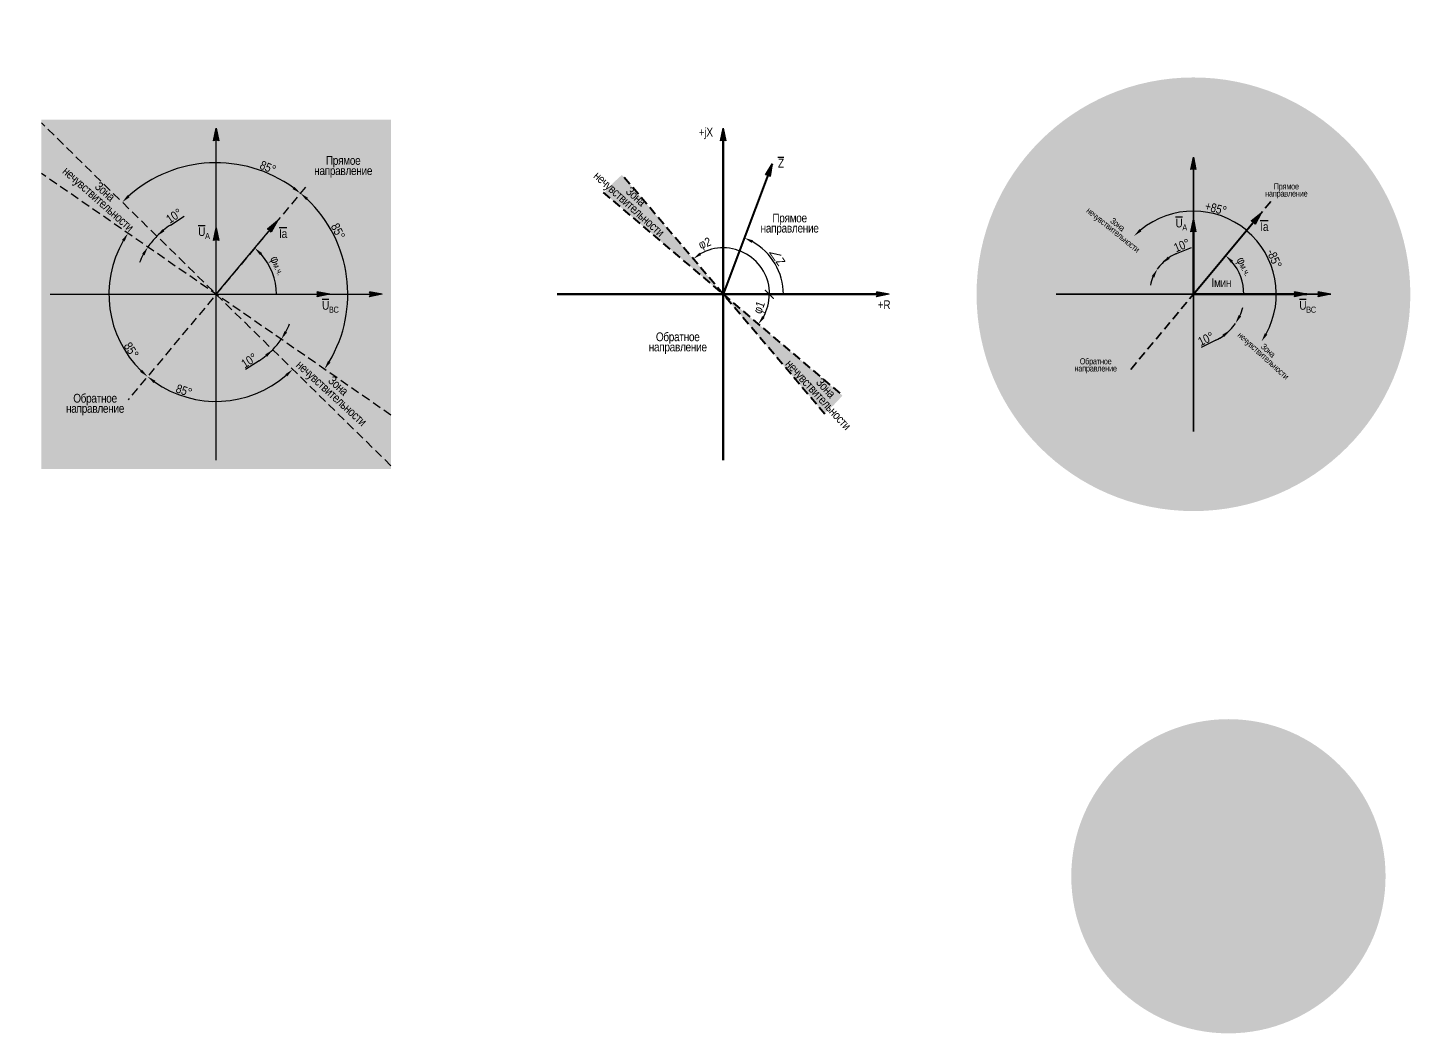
# Model space of a CAD drawing. Header units: millimetres. Extents: x -60 to 2976, y -423 to 657.
# Drawn here: x 1142 to 1933, y -423 to 153 of the extents above; entities that cross this region are included whole.
import ezdxf

# ---------------------------------------------------------------- set-up
doc = ezdxf.new("R2010")
doc.units = ezdxf.units.MM
doc.linetypes.add('штриховая2', pattern=[0.375, 0.25, -0.125])
doc.layers.add('TEXT', color=7, linetype='Continuous', lineweight=25)
doc.styles.add('2.5_Gost_RD', font='ARIALN.TTF', dxfattribs={"height": 2.5})
doc.styles.add('3.5_Gost_RD', font='ARIALN.TTF', dxfattribs={"height": 3.5})
doc.styles.add('5.0_Gost_RD', font='ARIALN.TTF', dxfattribs={"height": 5})
doc.dimstyles.new('Gost_RD_1-1000', dxfattribs={"dimtxt": 2.5, "dimasz": 2.5, "dimexe": 1.25, "dimexo": 0, "dimtad": 1, "dimdec": 0, "dimlfac": 1000, "dimtxsty": '2.5_Gost_RD', "dimblk": 'OBLIQUE', "dimcen": 2.5, "dimadec": 0, "dimazin": 0, "dimtfac": 1, "dimtdec": 0, "dimtmove": 0, "dimatfit": 3, "dimfxl": 1, "dimarcsym": 0})

# ---------------------------------------------------------------- blocks, each defined once
blk = doc.blocks.new('*D50')
at = {"color": 0, "lineweight": -2, "ltscale": 100, "transparency": 16777216}
blk.add_arc((1250, 0), 34.45, 0, 41.84659, dxfattribs=at)
at = {"color": 0, "ltscale": 100, "transparency": 16777216}
blk.add_solid([(1275.09, 22.39), (1276.25, 23.59), (1272.07, 26.46)], dxfattribs=at)
at = {"layer": 'Defpoints', "color": 0, "ltscale": 100, "transparency": 16777216}
for p in [(1301.07, 61.23), (1283, 9.91), (1155, 0), (1340, 0), (1199.66, -60.35)]:
    blk.add_point(p, dxfattribs=at)
at = {"color": 0, "ltscale": 100, "transparency": 16777216, "insert": (1284.66, 16.23), "char_height": 5, "width": 3.3117, "attachment_point": 5, "rotation": 295.08431, "style": '5.0_Gost_RD'}
blk.add_mtext('φ{\\H0.7x;\\S^ м.ч.;}', dxfattribs=at)
blk = doc.blocks.new('_None')
blk = doc.blocks.new('*D51')
at = {"color": 0, "lineweight": -2, "ltscale": 100, "transparency": 16777216}
blk.add_arc((1250, 0), 75.24, 53.97675, 131.74164, dxfattribs=at)
at = {"color": 0, "ltscale": 100, "transparency": 16777216}
for points in [[(1200.48, 55.54), (1199.33, 56.75), (1196.29, 52.69)], [(1294.76, 61.51), (1293.74, 60.2), (1298.19, 57.78)]]:
    blk.add_solid(points, dxfattribs=at)
at = {"layer": 'Defpoints', "color": 0, "ltscale": 100, "transparency": 16777216}
for p in [(1146.87, 101.17), (1227.89, 71.92), (1301.07, 61.23), (1199.66, -60.35), (1361.86, -109.74)]:
    blk.add_point(p, dxfattribs=at)
at = {"color": 0, "ltscale": 100, "transparency": 16777216, "insert": (1279.65, 72.6), "char_height": 5, "attachment_point": 5, "rotation": 337.78385, "style": '5.0_Gost_RD'}
blk.add_mtext('85°', dxfattribs=at)
blk = doc.blocks.new('*D52')
at = {"color": 0, "lineweight": -2, "ltscale": 100, "transparency": 16777216}
blk.add_arc((1250, 0), 75.31, 329.13346, 46.36419, dxfattribs=at)
at = {"color": 0, "ltscale": 100, "transparency": 16777216}
for points in [[(1301.42, 53.89), (1302.53, 55.13), (1298.24, 57.84)], [(1315.35, -39.09), (1313.95, -38.19), (1311.94, -42.84)]]:
    blk.add_solid(points, dxfattribs=at)
at = {"layer": 'Defpoints', "color": 0, "ltscale": 100, "transparency": 16777216}
for p in [(1142.17, 74.58), (1301.07, 61.23), (1324.85, -8.38), (1199.66, -60.35), (1357.83, -74.58)]:
    blk.add_point(p, dxfattribs=at)
at = {"color": 0, "ltscale": 100, "transparency": 16777216, "insert": (1319.73, 36.04), "char_height": 5, "attachment_point": 5, "rotation": 297.32911, "style": '5.0_Gost_RD'}
blk.add_mtext('85°', dxfattribs=at)
blk = doc.blocks.new('*D53')
at = {"color": 0, "lineweight": -2, "ltscale": 100, "transparency": 16777216}
blk.add_line((1274.57, -38.03), (1266.73, -43.1), dxfattribs=at)
for start, end in [(331.65941, 337.98981), (315.54975, 325.32901), (302.86953, 315.54975), (302.88896, 309.21936)]:
    blk.add_arc((1250, 0), 45.28, start, end, dxfattribs=at)
at = {"color": 0, "ltscale": 100, "transparency": 16777216}
for points in [[(1290.56, -21.93), (1289.14, -21.06), (1287.24, -25.76)], [(1278.07, -34.46), (1279.19, -35.69), (1282.32, -31.71)]]:
    blk.add_solid(points, dxfattribs=at)
at = {"layer": 'Defpoints', "color": 0, "ltscale": 100, "transparency": 16777216}
for p in [(1146.87, 101.17), (1150, 69.17), (1285.71, -27.83), (1350, -69.17), (1361.86, -109.74)]:
    blk.add_point(p, dxfattribs=at)
at = {"color": 0, "ltscale": 100, "transparency": 16777216, "insert": (1268.93, -37.89), "char_height": 5, "attachment_point": 5, "rotation": 32.86953, "style": '5.0_Gost_RD'}
blk.add_mtext('10°', dxfattribs=at)
blk = doc.blocks.new('*D54')
at = {"color": 0, "lineweight": -2, "ltscale": 100, "transparency": 16777216}
blk.add_line((1223.82, 39.62), (1231.61, 44.76), dxfattribs=at)
for start, end in [(123.46167, 135.54975), (123.4785, 129.51413), (135.54975, 145.32901), (151.36464, 157.40027)]:
    blk.add_arc((1250, 0), 47.49, start, end, dxfattribs=at)
at = {"color": 0, "ltscale": 100, "transparency": 16777216}
for points in [[(1220.35, 36.02), (1219.22, 37.25), (1216.1, 33.25)], [(1207.61, 23.19), (1209.03, 22.32), (1210.95, 27.01)]]:
    blk.add_solid(points, dxfattribs=at)
at = {"layer": 'Defpoints', "color": 0, "ltscale": 100, "transparency": 16777216}
for p in [(1146.87, 101.17), (1150, 69.17), (1212.54, 29.19), (1350, -69.17), (1361.86, -109.74)]:
    blk.add_point(p, dxfattribs=at)
at = {"color": 0, "ltscale": 100, "transparency": 16777216, "insert": (1225.96, 44.84), "char_height": 5, "attachment_point": 5, "rotation": 33.46167, "style": '5.0_Gost_RD'}
blk.add_mtext('10°', dxfattribs=at)
blk = doc.blocks.new('*D55')
at = {"color": 0, "lineweight": -2, "ltscale": 100, "transparency": 16777216}
blk.add_arc((1250, 0), 61.33, 150.00133, 225.49631, dxfattribs=at)
at = {"color": 0, "ltscale": 100, "transparency": 16777216}
for points in [[(1196.18, 31.11), (1197.59, 30.22), (1199.56, 34.89)], [(1207.57, -43.12), (1206.45, -44.36), (1210.72, -47.1)]]:
    blk.add_solid(points, dxfattribs=at)
at = {"layer": 'Defpoints', "color": 0, "ltscale": 100, "transparency": 16777216}
for p in [(1142.17, 74.58), (1301.07, 61.23), (1189.05, 6.83), (1199.66, -60.35), (1357.83, -74.58)]:
    blk.add_point(p, dxfattribs=at)
at = {"color": 0, "ltscale": 100, "transparency": 16777216, "insert": (1201.46, -32.03), "char_height": 5, "attachment_point": 5, "rotation": 303.42234, "style": '5.0_Gost_RD'}
blk.add_mtext('85°', dxfattribs=at)
blk = doc.blocks.new('*D56')
at = {"color": 0, "lineweight": -2, "ltscale": 100, "transparency": 16777216}
blk.add_arc((1250, 0), 61.29, 234.84389, 310.87449, dxfattribs=at)
at = {"color": 0, "ltscale": 100, "transparency": 16777216}
for points in [[(1214.2, -50.77), (1215.21, -49.45), (1210.74, -47.07)], [(1289.54, -45.74), (1290.68, -46.95), (1293.75, -42.92)]]:
    blk.add_solid(points, dxfattribs=at)
at = {"layer": 'Defpoints', "color": 0, "ltscale": 100, "transparency": 16777216}
for p in [(1146.87, 101.17), (1301.07, 61.23), (1199.66, -60.35), (1268.01, -58.59), (1361.86, -109.74)]:
    blk.add_point(p, dxfattribs=at)
at = {"color": 0, "ltscale": 100, "transparency": 16777216, "insert": (1231.62, -55.13), "char_height": 5, "attachment_point": 5, "rotation": 341.56125, "style": '5.0_Gost_RD'}
blk.add_mtext('85°', dxfattribs=at)
blk = doc.blocks.new('*D57')
at = {"color": 0, "lineweight": -2, "ltscale": 100, "transparency": 16777216}
blk.add_arc((1540, 0), 34.45, 0, 61.03781, dxfattribs=at)
at = {"color": 0, "ltscale": 100, "transparency": 16777216}
blk.add_solid([(1556.33, 29.39), (1557.03, 30.9), (1552.15, 32.24)], dxfattribs=at)
at = {"layer": 'Defpoints', "color": 0, "ltscale": 100, "transparency": 16777216}
for p in [(1568.11, 74.62), (1571.69, 13.53), (1540, 0), (1630, 0), (1445, 0)]:
    blk.add_point(p, dxfattribs=at)
at = {"color": 0, "ltscale": 100, "transparency": 16777216, "insert": (1570.91, 21.39), "char_height": 5, "attachment_point": 5, "rotation": 304.67993, "style": '5.0_Gost_RD'}
blk.add_mtext('{\\fISOCPEUR|b0|i0|c0|p34;∠}Z', dxfattribs=at)
blk = doc.blocks.new('_ArchTick')
at = {"color": 0, "linetype": 'ByBlock', "const_width": 0.15}
blk.add_lwpolyline([(-0.5, -0.5), (0.5, 0.5)], dxfattribs=at)
blk = doc.blocks.new('*D58')
at = {"color": 0, "lineweight": -2, "ltscale": 100, "transparency": 16777216}
blk.add_arc((1540, 0), 26.4, 330.53258, 0, dxfattribs=at)
at = {"color": 0, "ltscale": 100, "transparency": 16777216}
blk.add_solid([(1563.67, -13.46), (1562.3, -12.51), (1560.12, -17.09)], dxfattribs=at)
at = {"layer": 'Defpoints', "color": 0, "ltscale": 100, "transparency": 16777216}
for p in [(1471.4, 58.25), (1445, 0), (1630, 0), (1563.55, -11.94), (1608.6, -58.25)]:
    blk.add_point(p, dxfattribs=at)
at = {"color": 0, "lineweight": -2, "ltscale": 100, "transparency": 16777216, "xscale": 5, "yscale": 5, "zscale": 5, "rotation": 90}
blk.add_blockref('_ArchTick', (1566.4, 0), dxfattribs=at)
at = {"color": 0, "ltscale": 100, "transparency": 16777216, "insert": (1561.19, -7.78), "char_height": 5, "attachment_point": 5, "rotation": 69.83257, "style": '5.0_Gost_RD'}
blk.add_mtext('φ1', dxfattribs=at)
blk = doc.blocks.new('*D59')
at = {"color": 0, "lineweight": -2, "ltscale": 100, "transparency": 16777216}
blk.add_arc((1540, 0), 26.57, 360, 119.49667, dxfattribs=at)
at = {"color": 0, "ltscale": 100, "transparency": 16777216}
blk.add_solid([(1527.39, 22.44), (1526.44, 23.81), (1522.82, 20.27)], dxfattribs=at)
at = {"layer": 'Defpoints', "color": 0, "ltscale": 100, "transparency": 16777216}
for p in [(1410.64, 152.56), (1559.3, 18.27), (1342, 0), (1630, 0), (1649.55, -129.2)]:
    blk.add_point(p, dxfattribs=at)
at = {"color": 0, "ltscale": 100, "transparency": 16777216, "insert": (1529.7, 28.6), "char_height": 5, "attachment_point": 5, "rotation": 19.79888, "style": '5.0_Gost_RD'}
blk.add_mtext('φ2', dxfattribs=at)
blk = doc.blocks.new('*D60')
at = {"color": 0, "lineweight": -2, "ltscale": 100, "transparency": 16777216}
blk.add_arc((1809, 0), 28.82, 0, 40.21672, dxfattribs=at)
at = {"color": 0, "ltscale": 100, "transparency": 16777216}
blk.add_solid([(1830.42, 18.02), (1831.6, 19.2), (1827.46, 22.13)], dxfattribs=at)
at = {"layer": 'Defpoints', "color": 0, "ltscale": 100, "transparency": 16777216}
for p in [(1853.23, 53.03), (1836.6, 8.29), (1714, 0), (1899, 0), (1771.63, -44.81)]:
    blk.add_point(p, dxfattribs=at)
at = {"color": 0, "lineweight": 50, "ltscale": 100, "transparency": 16777216, "insert": (1837.64, 15.67), "char_height": 5, "width": 3.3117, "attachment_point": 5, "rotation": 298.68059, "style": '5.0_Gost_RD'}
blk.add_mtext('φ{\\H0.7x;\\S^ м.ч.;}', dxfattribs=at)
blk = doc.blocks.new('*D61')
at = {"color": 0, "lineweight": -2, "ltscale": 100, "transparency": 16777216}
blk.add_arc((1809, 0), 47.58, 50.16863, 129.52598, dxfattribs=at)
at = {"color": 0, "ltscale": 100, "transparency": 16777216}
blk.add_solid([(1779.28, 36.09), (1778.16, 37.31), (1775.03, 33.32)], dxfattribs=at)
at = {"layer": 'Defpoints', "color": 0, "ltscale": 100, "transparency": 16777216}
for p in [(1709, 98.1), (1853.23, 53.03), (1795.02, 45.48), (1771.63, -44.81), (1909, -98.1)]:
    blk.add_point(p, dxfattribs=at)
at = {"color": 0, "ltscale": 100, "transparency": 16777216, "insert": (1821.83, 49.11), "char_height": 5, "attachment_point": 5, "rotation": 345.35706, "style": '5.0_Gost_RD'}
blk.add_mtext('+85°', dxfattribs=at)
blk = doc.blocks.new('*D62')
at = {"color": 0, "lineweight": -2, "ltscale": 100, "transparency": 16777216}
blk.add_arc((1809, 0), 47.37, 331.38011, 50.16863, dxfattribs=at)
at = {"color": 0, "ltscale": 100, "transparency": 16777216}
blk.add_solid([(1851.29, -23.13), (1849.87, -22.25), (1847.95, -26.94)], dxfattribs=at)
at = {"layer": 'Defpoints', "color": 0, "ltscale": 100, "transparency": 16777216}
for p in [(1709, 69.17), (1853.23, 53.03), (1856.07, -5.27), (1771.63, -44.81), (1909, -69.17)]:
    blk.add_point(p, dxfattribs=at)
at = {"color": 0, "ltscale": 100, "transparency": 16777216, "insert": (1855.25, 20.38), "char_height": 5, "attachment_point": 5, "rotation": 293.78347, "style": '5.0_Gost_RD'}
blk.add_mtext('-85°', dxfattribs=at)
blk = doc.blocks.new('*D63')
at = {"color": 0, "lineweight": -2, "ltscale": 100, "transparency": 16777216}
blk.add_line((1821.77, -26.33), (1813.37, -30.4), dxfattribs=at)
for start, end in [(335.13252, 344.93603), (295.87005, 315.54975), (315.54975, 325.32901), (295.94274, 305.74625)]:
    blk.add_arc((1809, 0), 29.26, start, end, dxfattribs=at)
at = {"color": 0, "ltscale": 100, "transparency": 16777216}
for points in [[(1836.27, -12.72), (1834.82, -11.89), (1833.06, -16.64)], [(1825.55, -23.11), (1826.64, -24.38), (1829.89, -20.49)]]:
    blk.add_solid(points, dxfattribs=at)
at = {"layer": 'Defpoints', "color": 0, "ltscale": 100, "transparency": 16777216}
for p in [(1709, 98.1), (1709, 69.17), (1832.08, -17.98), (1909, -69.17), (1909, -98.1)]:
    blk.add_point(p, dxfattribs=at)
at = {"color": 0, "ltscale": 100, "transparency": 16777216, "insert": (1816.18, -25.5), "char_height": 5, "attachment_point": 5, "rotation": 25.87005, "style": '5.0_Gost_RD'}
blk.add_mtext('10°', dxfattribs=at)
blk = doc.blocks.new('*D64')
at = {"color": 0, "lineweight": -2, "ltscale": 100, "transparency": 16777216}
blk.add_line((1799.29, 23.26), (1807.9, 26.85), dxfattribs=at)
for start, end in [(135.54975, 145.32901), (112.66457, 135.54975), (112.77895, 124.16435), (156.71442, 168.09982)]:
    blk.add_arc((1809, 0), 25.2, start, end, dxfattribs=at)
at = {"color": 0, "ltscale": 100, "transparency": 16777216}
for points in [[(1795.38, 20.21), (1794.31, 21.49), (1791.01, 17.65)], [(1785.12, 10.37), (1786.58, 9.56), (1788.27, 14.34)]]:
    blk.add_solid(points, dxfattribs=at)
at = {"layer": 'Defpoints', "color": 0, "ltscale": 100, "transparency": 16777216}
for p in [(1709, 98.1), (1709, 69.17), (1789.12, 15.49), (1909, -69.17), (1909, -98.1)]:
    blk.add_point(p, dxfattribs=at)
at = {"color": 0, "ltscale": 100, "transparency": 16777216, "insert": (1802.37, 27.99), "char_height": 5, "attachment_point": 5, "rotation": 22.66457, "style": '5.0_Gost_RD'}
blk.add_mtext('10°', dxfattribs=at)

msp = doc.modelspace()

# ---------------------------------------------------------------- hatches: boundary and pattern name
at = {"ltscale": 100, "true_color": 0xffffff}
h = msp.add_hatch(color=7, dxfattribs=at)
h.dxf.hatch_style = 1
h.paths.add_polyline_path([(1684.9415, 0, 1), (1933.0585, 0, 1)])
h.paths.add_polyline_path([(1888.7339, 0, -1), (1729.2661, 0, -1)], flags=16)
at = {"ltscale": 100, "true_color": 0xef8637, "transparency": 33554508}
h = msp.add_hatch(color=30, dxfattribs=at)
h.dxf.hatch_style = 1
h.paths.add_polyline_path([(1350, 100), (1150, 100), (1150, 98.0992), (1250, 0), (1350, -69.1684)])
at = {"ltscale": 100, "true_color": 0x908f8f, "transparency": 33554508}
h = msp.add_hatch(color=252, dxfattribs=at)
h.dxf.hatch_style = 1
h.paths.add_polyline_path([(1150, 98.0992), (1150, 69.1684), (1250, 0)])
h.paths.add_polyline_path([(1250, 0), (1350, -98.0992), (1350, -69.1684)])
at = {"ltscale": 100, "transparency": 33554687}
h = msp.add_hatch(color=256, dxfattribs=at)
h.dxf.hatch_style = 1
h.paths.add_polyline_path([(1250, 95), (1248.5578, 87.7889, -0.21922359), (1251.4422, 87.7889)])
h = msp.add_hatch(color=256, dxfattribs=at)
h.dxf.hatch_style = 1
h.paths.add_polyline_path([(1540, 95), (1538.5578, 87.7889, -0.21922359), (1541.4422, 87.7889)])
h = msp.add_hatch(color=256, dxfattribs=at)
h.set_gradient(color1=(255, 255, 255), color2=(245, 184, 137), name='SPHERICAL')
edge = h.paths.add_edge_path()
edge.add_arc((1809, 0), 81.0123, 0, 360)
h = msp.add_hatch(color=256, dxfattribs=at)
h.dxf.hatch_style = 1
h.paths.add_polyline_path([(1568.106, 74.616), (1564.2236, 68.3704, -0.21922359), (1566.9244, 67.3576)])
h = msp.add_hatch(color=256, dxfattribs=at)
h.dxf.hatch_style = 1
h.paths.add_polyline_path([(1809, 78.5251), (1807.5578, 71.314, -0.21922359), (1810.4422, 71.314)])
at = {"ltscale": 100, "true_color": 0x15498c, "transparency": 33554508}
h = msp.add_hatch(color=154, dxfattribs=at)
h.dxf.hatch_style = 1
h.paths.add_polyline_path([(1250, 0), (1150, 69.1684), (1150, -100), (1350, -100), (1350, -98.0992)])
at = {"ltscale": 100, "true_color": 0xffffff, "transparency": 33554687}
h = msp.add_hatch(color=7, dxfattribs=at)
h.paths.add_polyline_path([(1482.1199, 68.2634, 0.04091024), (1471.7775, 57.9283), (1540, 0)])
h.paths.add_polyline_path([(1540, 0), (1597.8801, -68.2634, 0.04091024), (1608.2225, -57.9283)])
at = {"ltscale": 100, "true_color": 0xffffff}
h = msp.add_hatch(color=7, dxfattribs=at)
h.dxf.hatch_style = 1
h.paths.add_polyline_path([(1741.1834, 66.5275, 0.04269599), (1730.8689, 54.042), (1809, 0)])
h.paths.add_polyline_path([(1809, 0), (1876.8166, -66.5275, 0.04269599), (1887.1311, -54.042)])
at = {"ltscale": 100, "transparency": 33554687}
h = msp.add_hatch(color=256, dxfattribs=at)
h.dxf.hatch_style = 1
h.paths.add_polyline_path([(1285.0038, 41.9661), (1279.2841, 37.3438, -0.21922359), (1281.5018, 35.4995)])
h = msp.add_hatch(color=256, dxfattribs=at)
h.dxf.hatch_style = 1
h.paths.add_polyline_path([(1809, 42.9127), (1807.5578, 35.7016, -0.21922359), (1810.4422, 35.7016)])
h = msp.add_hatch(color=256, dxfattribs=at)
h.dxf.hatch_style = 1
h.paths.add_polyline_path([(1847.7409, 46.4465), (1842.0212, 41.8242, -0.21922359), (1844.2389, 39.9799)])
h = msp.add_hatch(color=256, dxfattribs=at)
h.dxf.hatch_style = 1
h.paths.add_polyline_path([(1250, 38), (1248.5578, 30.7889, -0.21922359), (1251.4422, 30.7889)])
h = msp.add_hatch(color=256, dxfattribs=at)
h.dxf.hatch_style = 1
h.paths.add_polyline_path([(1314.9296, 0), (1307.7185, 1.4422, -0.21922359), (1307.7185, -1.4422)])
h = msp.add_hatch(color=256, dxfattribs=at)
h.dxf.hatch_style = 1
h.paths.add_polyline_path([(1345, 0), (1337.7889, 1.4422, -0.21922359), (1337.7889, -1.4422)])
h = msp.add_hatch(color=256, dxfattribs=at)
h.dxf.hatch_style = 1
h.paths.add_polyline_path([(1635, 0), (1627.7889, 1.4422, -0.21922359), (1627.7889, -1.4422)])
at = {"ltscale": 100, "true_color": 0xffffff}
h = msp.add_hatch(color=7, dxfattribs=at)
h.dxf.hatch_style = 1
edge = h.paths.add_edge_path()
edge.add_arc((1809, 0), 7.5107, 0, 360)
at = {"ltscale": 100, "transparency": 33554687}
h = msp.add_hatch(color=256, dxfattribs=at)
h.dxf.hatch_style = 1
h.paths.add_polyline_path([(1873.9296, 0), (1866.7185, 1.4422, -0.21922359), (1866.7185, -1.4422)])
h = msp.add_hatch(color=256, dxfattribs=at)
h.dxf.hatch_style = 1
h.paths.add_polyline_path([(1887.5251, 0), (1880.314, 1.4422, -0.21922359), (1880.314, -1.4422)])
h = msp.add_hatch(color=256, dxfattribs=at)
h.set_gradient(color1=(255, 255, 255), color2=(239, 134, 55), name='SPHERICAL')
h.paths.add_polyline_path([(1918.8888, -333, 1), (1739.1112, -333, 1)])

# ---------------------------------------------------------------- linework, layer by layer
at = {"linetype": 'штриховая2', "ltscale": 20}
for p, q in [((1350, -98.0992), (1150, 98.0992)), ((1350, -69.1684), (1150, 69.1684))]:
    msp.add_line(p, q, dxfattribs=at)
at = {"ltscale": 100}
for p, q in [((1250, 95), (1248.5578, 87.7889)), ((1248.5578, 87.7889), (1250, 95)), ((1250, 95), (1251.4422, 87.7889)), ((1540, 95), (1538.5578, 87.7889)), ((1538.5578, 87.7889), (1540, 95)), ((1540, 95), (1541.4422, 87.7889)), ((1250, -95), (1250, 91)), ((1568.106, 74.616), (1564.2236, 68.3704)), ((1564.2236, 68.3704), (1568.106, 74.616)), ((1568.106, 74.616), (1566.9244, 67.3576)), ((1809, 78.5251), (1807.5578, 71.314)), ((1807.5578, 71.314), (1809, 78.5251)), ((1809, 78.5251), (1810.4422, 71.314)), ((1285.0038, 41.9661), (1279.2841, 37.3438)), ((1279.2841, 37.3438), (1285.0038, 41.9661)), ((1285.0038, 41.9661), (1281.5018, 35.4995)), ((1809, 42.9127), (1807.5578, 35.7016)), ((1807.5578, 35.7016), (1809, 42.9127)), ((1809, 42.9127), (1810.4422, 35.7016)), ((1847.7409, 46.4465), (1842.0212, 41.8242)), ((1842.0212, 41.8242), (1847.7409, 46.4465)), ((1847.7409, 46.4465), (1844.2389, 39.9799)), ((1250, 38), (1248.5578, 30.7889)), ((1248.5578, 30.7889), (1250, 38)), ((1250, 38), (1251.4422, 30.7889)), ((1314.9296, 0), (1307.7185, 1.4422)), ((1307.7185, 1.4422), (1314.9296, 0)), ((1345, 0), (1337.7889, 1.4422)), ((1337.7889, 1.4422), (1345, 0)), ((1635, 0), (1627.7889, 1.4422)), ((1627.7889, 1.4422), (1635, 0)), ((1635, 0), (1627.7889, -1.4422)), ((1873.9296, 0), (1866.7185, 1.4422)), ((1866.7185, 1.4422), (1873.9296, 0)), ((1887.5251, 0), (1880.314, 1.4422)), ((1880.314, 1.4422), (1887.5251, 0)), ((1155, 0), (1340, 0)), ((1314.9296, 0), (1307.7185, -1.4422)), ((1345, 0), (1337.7889, -1.4422)), ((1873.9296, 0), (1866.7185, -1.4422)), ((1887.5251, 0), (1880.314, -1.4422))]:
    msp.add_line(p, q, dxfattribs=at)
at = {"lineweight": 50, "ltscale": 100}
for p, q in [((1540, -95), (1540, 91)), ((1445, 0), (1630, 0))]:
    msp.add_line(p, q, dxfattribs=at)
at = {"lineweight": 40, "ltscale": 100}
for p, q in [((1568.106, 74.616), (1540, 0)), ((1809, 0), (1844.0038, 41.9661))]:
    msp.add_line(p, q, dxfattribs=at)
at = {"lineweight": 35, "ltscale": 100}
for p, q in [((1809, -78.5251), (1809, 78.5251)), ((1730.4749, 0), (1887.5251, 0))]:
    msp.add_line(p, q, dxfattribs=at)
at = {"linetype": 'штриховая2', "lineweight": 40, "ltscale": 20}
for p, q in [((1598.2044, -68.6458), (1481.7956, 68.6458)), ((1471.3953, 58.2528), (1608.6047, -58.2528))]:
    msp.add_line(p, q, dxfattribs=at)
at = {"linetype": 'штриховая2', "lineweight": 25, "ltscale": 20}
msp.add_line((1301.072, 61.2303), (1199.6637, -60.3483), dxfattribs=at)
at = {"linetype": 'штриховая2', "lineweight": 35, "ltscale": 20}
msp.add_line((1853.2306, 53.0282), (1771.6281, -44.8053), dxfattribs=at)
at = {"lineweight": 30, "ltscale": 100}
for q in [(1285.0038, 41.9661), (1250, 38), (1314.9296, 0)]:
    msp.add_line((1250, 0), q, dxfattribs=at)
at = {"lineweight": 100, "ltscale": 100}
for q in [(1809, 38), (1873.9296, 0)]:
    msp.add_line((1809, 0), q, dxfattribs=at)
at = {"ltscale": 100}
for centre, start, end in [((1250, 84.6576), 65.270039, 114.729961), ((1540, 84.6576), 65.270039, 114.729961), ((1809, 68.1827), 65.270039, 114.729961), ((1564.4745, 64.9321), 44.7139938, 94.1739157), ((1841.1279, 38.4945), 25.5227731, 74.982695), ((1278.3908, 34.0141), 25.5227731, 74.982695), ((1809, 32.5703), 65.270039, 114.729961), ((1250, 27.6576), 65.270039, 114.729961), ((1304.5872, 0), 335.270039, 24.729961), ((1334.6576, 0), 335.270039, 24.729961), ((1624.6576, 0), 335.270039, 24.729961), ((1863.5872, 0), 335.270039, 24.729961), ((1877.1827, 0), 335.270039, 24.729961)]:
    msp.add_arc(centre, 3.4475, start, end, dxfattribs=at)

# ---------------------------------------------------------------- texts
at = {"layer": 'TEXT', "color": 0, "ltscale": 100, "width": 28, "attachment_point": 5}
for s, insert, char_height, style in [('\\pxsm0.7;{\\T0.95;\\C256;+jX}', (1530, 92), 5, '5.0_Gost_RD'), ('\\pxsm0.7;{\\T0.95;\\C256;Прямое направление}', (1322.6453, 72.8981), 5, '5.0_Gost_RD'), ('\\pxsm0.7;{\\T0.95;\\O\\C256;Z}', (1573, 75), 5, '5.0_Gost_RD'), ('\\pxsm0.7;{\\T0.95;\\C256;Прямое направление}', (1862.1018, 59.1805), 3.5, '3.5_Gost_RD'), ('\\pxsm0.7;{\\T0.95;\\C256;Прямое направление}', (1578, 40), 5, '5.0_Gost_RD'), ('\\A1;\\pxsm0.7;{\\T0.95;\\O\\C256;U\\H0.7x;\\o\\S^ A;}', (1802, 39.9127), 5, '5.0_Gost_RD'), ('\\pxsm0.7;{\\T0.95;\\O\\C256;Ia}', (1849.5049, 38.6784), 5, '5.0_Gost_RD'), ('\\A1;\\pxsm0.7;{\\T0.95;\\O\\C256;U\\H0.7x;\\o\\S^ A;}', (1243, 35), 5, '5.0_Gost_RD'), ('\\pxsm0.7;{\\T0.95;\\O\\C256;Ia}', (1288.2406, 34.6452), 5, '5.0_Gost_RD'), ('\\A1;\\pxsm0.7;{\\T0.95;\\C256;Iмин}', (1824.9151, 6.5792), 5, '5.0_Gost_RD'), ('\\A1;\\pxsm0.7;{\\T0.95;\\O\\C256;U\\H0.7x;\\o\\S^ BC;}', (1315.2814, -7.1904), 5, '5.0_Gost_RD'), ('\\pxsm0.7;{\\T0.95;\\C256;+R}', (1632, -6), 5, '5.0_Gost_RD'), ('\\A1;\\pxsm0.7;{\\T0.95;\\O\\C256;U\\H0.7x;\\o\\S^ BC;}', (1874.2814, -7.1904), 5, '5.0_Gost_RD'), ('\\pxsm0.7;{\\T0.95;\\C256;Обратное направление}', (1514, -28), 5, '5.0_Gost_RD'), ('\\pxsm0.7;{\\T0.95;\\C256;Обратное направление}', (1753.0426, -40.9022), 3.5, '3.5_Gost_RD'), ('\\pxsm0.7;{\\T0.95;\\C256;Обратное направление}', (1180.7266, -63.1386), 5, '5.0_Gost_RD')]:
    msp.add_mtext(s, dxfattribs=dict(at, insert=insert, char_height=char_height, style=style))
for insert, char_height, rotation, style in [((1183.9568, 56.1024), 5, 318.3699642, '5.0_Gost_RD'), ((1487.6347, 53.2879), 5, 317.835684, '5.0_Gost_RD'), ((1764, 38), 3.5, 321.0048535, '3.5_Gost_RD'), ((1850, -34), 3.5, 317.5854015, '3.5_Gost_RD'), ((1317.3978, -54.9621), 5, 317.5854015, '5.0_Gost_RD'), ((1596, -56), 5, 312.4807813, '5.0_Gost_RD')]:
    msp.add_mtext('\\pxsm0.7;{\\T0.95;\\C256;Зона нечувствительности}', dxfattribs=dict(at, insert=insert, char_height=char_height, rotation=rotation, style=style))

# ---------------------------------------------------------------- dimensions: what is measured, and where the dimension line sits
at = {"ltscale": 100}
for base, line1, line2, text, override, picture, middle in [((1559.2955, 18.267), ((1649.5502, -129.2027), (1410.644, 152.5614)), ((1342, 0), (1630, 0)), 'φ2', {"dimscale": 0, "dimtxt": 5, "dimasz": 5, "dimtxsty": '5.0_Gost_RD', "dimblk1": 'None', "dimsah": 1}, '*D59', (1531, 25)), ((1795.018, 45.4792), ((1909, -98.0992), (1709, 98.0992)), ((1853.2306, 53.0282), (1771.6281, -44.8053)), '+<>', {"dimscale": 0, "dimtxt": 5, "dimasz": 5, "dimtxsty": '5.0_Gost_RD', "dimblk1": 'None', "dimsah": 1}, '*D61', (1821.028, 46.0346)), ((1856.0709, -5.2725), ((1909, -69.1684), (1709, 69.1684)), ((1853.2306, 53.0282), (1771.6281, -44.8053)), '-<>', {"dimscale": 0, "dimtxt": 5, "dimasz": 5, "dimtxsty": '5.0_Gost_RD', "dimblk2": 'None', "dimsah": 1}, '*D62', (1852.3428, 19.1015))]:
    dim = msp.add_angular_dim_2l(base=base, line1=line1, line2=line2, text=text, dimstyle='Gost_RD_1-1000', override=override, dxfattribs=at)
    dim.commit()
    dim.dimension.update_dxf_attribs({"geometry": picture, "text_midpoint": middle, "dimtype": 162})
for base, line1, line2, picture, middle in [((1227.8891, 71.9202), ((1361.8614, -109.7351), (1146.8677, 101.1719)), ((1301.072, 61.2303), (1199.6637, -60.3483)), '*D51', (1278.4493, 69.6566)), ((1268.0116, -58.5862), ((1361.8614, -109.7351), (1146.8677, 101.1719)), ((1301.072, 61.2303), (1199.6637, -60.3483)), '*D56', (1230.6138, -58.1458)), ((1324.8469, -8.3837), ((1357.8273, -74.5824), (1142.1727, 74.5824)), ((1301.072, 61.2303), (1199.6637, -60.3483)), '*D52', (1316.9086, 34.5772)), ((1189.0501, 6.8271), ((1301.072, 61.2303), (1199.6637, -60.3483)), ((1357.8273, -74.5824), (1142.1727, 74.5824)), '*D55', (1198.8111, -33.7815))]:
    dim = msp.add_angular_dim_2l(base=base, line1=line1, line2=line2, dimstyle='Gost_RD_1-1000', override={"dimscale": 0, "dimtxt": 5, "dimasz": 5, "dimtxsty": '5.0_Gost_RD', "dimsah": 1}, dxfattribs=at)
    dim.commit()
    dim.dimension.update_dxf_attribs({"geometry": picture, "text_midpoint": middle, "dimtype": 162})
for base, line1, line2, picture, middle in [((1285.7128, -27.8325), ((1361.8614, -109.7351), (1146.8677, 101.1719)), ((1350, -69.1684), (1150, 69.1684)), '*D53', (1268.9277, -37.8935)), ((1212.5447, 29.1904), ((1350, -69.1684), (1150, 69.1684)), ((1361.8614, -109.7351), (1146.8677, 101.1719)), '*D54', (1225.9592, 44.8411)), ((1832.0772, -17.985), ((1909, -98.0992), (1709, 98.0992)), ((1909, -69.1684), (1709, 69.1684)), '*D63', (1816.179, -25.5033)), ((1789.1207, 15.4927), ((1909, -69.1684), (1709, 69.1684)), ((1909, -98.0992), (1709, 98.0992)), '*D64', (1802.3715, 27.9884))]:
    dim = msp.add_angular_dim_2l(base=base, line1=line1, line2=line2, dimstyle='Gost_RD_1-1000', override={"dimscale": 0, "dimtxt": 5, "dimasz": 5, "dimtxsty": '5.0_Gost_RD', "dimsah": 1}, dxfattribs=at)
    dim.commit()
    dim.dimension.update_dxf_attribs({"geometry": picture, "text_midpoint": middle})
for base, line1, line2, text, override, picture, middle in [((1571.6872, 13.5288), ((1568.106, 74.616), (1540, 0)), ((1445, 0), (1630, 0)), '{\\fISOCPEUR|b0|i0|c0|p34;∠}Z', {"dimscale": 0, "dimtxt": 5, "dimasz": 5, "dimtxsty": '5.0_Gost_RD', "dimblk1": 'None', "dimsah": 1}, '*D57', (1570.9141, 21.3899)), ((1282.9973, 9.914), ((1301.072, 61.2303), (1199.6637, -60.3483)), ((1155, 0), (1340, 0)), 'φ{\\H0.7x;\\S^ м.ч.;}', {"dimscale": 0, "dimtxt": 5, "dimasz": 5, "dimtxsty": '5.0_Gost_RD', "dimblk1": 'None', "dimsah": 1}, '*D50', (1284.6637, 16.2261)), ((1563.5462, -11.9405), ((1471.3953, 58.2528), (1608.6047, -58.2528)), ((1445, 0), (1630, 0)), 'φ1', {"dimscale": 0, "dimtxt": 5, "dimasz": 5, "dimtxsty": '5.0_Gost_RD', "dimblk2": 'ArchTick', "dimsah": 1}, '*D58', (1561.1876, -7.7818))]:
    dim = msp.add_angular_dim_2l(base=base, line1=line1, line2=line2, text=text, dimstyle='Gost_RD_1-1000', override=override, dxfattribs=at)
    dim.commit()
    dim.dimension.update_dxf_attribs({"geometry": picture, "text_midpoint": middle})
at = {"lineweight": 50, "ltscale": 100}
dim = msp.add_angular_dim_2l(base=(1836.6036, 8.2935), line1=((1853.2306, 53.0282), (1771.6281, -44.8053)), line2=((1714, 0), (1899, 0)), text='φ{\\H0.7x;\\S^ м.ч.;}', dimstyle='Gost_RD_1-1000', override={"dimscale": 0, "dimtxt": 5, "dimasz": 5, "dimtxsty": '5.0_Gost_RD', "dimblk1": 'None', "dimsah": 1}, dxfattribs=at)
dim.commit()
dim.dimension.update_dxf_attribs({"geometry": '*D60', "text_midpoint": (1834.2863, 13.8327), "dimtype": 162})

doc.saveas('drawing.dxf')
